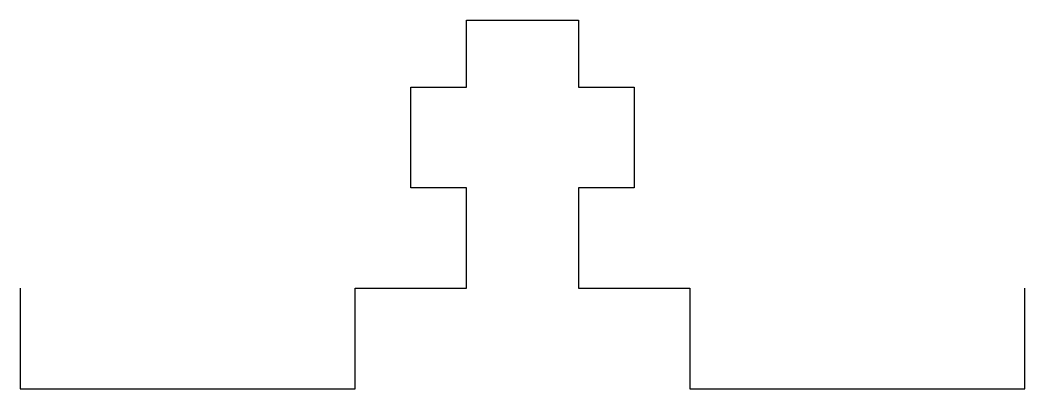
# Model space of a CAD drawing. Header units: millimetres. Extents: x 0 to 30, y 0 to 11.
import ezdxf

# ---------------------------------------------------------------- set-up
doc = ezdxf.new("R2010")
doc.units = ezdxf.units.MM
doc.layers.add('Cut', color=5, linetype='Continuous', lineweight=25, true_color=0x0000ff)

# ---------------------------------------------------------------- blocks, each defined once
blk = doc.blocks.new('Tab')
at = {"layer": 'Cut'}
for p, q in [((13.333, 9), (13.333, 11)), ((13.333, 11), (16.667, 11)), ((16.667, 11), (16.667, 9)), ((11.667, 6), (11.667, 9)), ((11.667, 9), (13.333, 9)), ((16.667, 9), (18.333, 9)), ((18.333, 9), (18.333, 6)), ((13.333, 6), (11.667, 6)), ((13.333, 3), (13.333, 6)), ((18.333, 6), (16.667, 6)), ((16.667, 6), (16.667, 3)), ((0, 3), (0, 0)), ((10, 0), (10, 3)), ((10, 3), (13.333, 3)), ((16.667, 3), (20, 3)), ((20, 3), (20, 0)), ((30, 0), (30, 3)), ((0, 0), (10, 0)), ((20, 0), (30, 0))]:
    blk.add_line(p, q, dxfattribs=at)

msp = doc.modelspace()

# ---------------------------------------------------------------- block references
at = {"layer": 'Cut'}
msp.add_blockref('Tab', (0, 0), dxfattribs=at)

doc.saveas('drawing.dxf')
